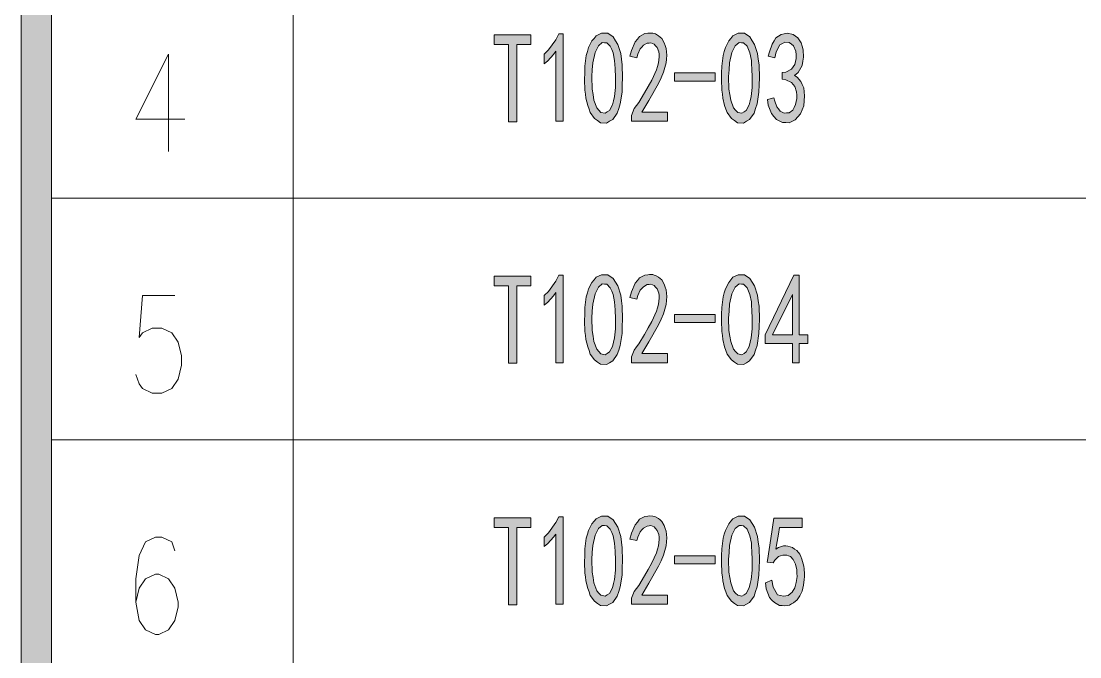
# Model space of a CAD drawing. Header units: millimetres. Extents: x 0 to 207, y 0 to 293.
# Drawn here: x 24.14 to 58.68, y 181.35 to 202.11 of the extents above; entities that cross this region are included whole.
import ezdxf

# ---------------------------------------------------------------- set-up
doc = ezdxf.new("R2010")
doc.units = ezdxf.units.MM

msp = doc.modelspace()

# ---------------------------------------------------------------- hatches: boundary and pattern name
h = msp.add_hatch(color=0)
h.dxf.hatch_style = 2
h.paths.add_polyline_path([(24.140583, 288.208861), (25.124833, 287.224611), (25.124833, 5.418667), (24.140583, 4.434417)])
h = msp.add_hatch(color=0)
h.dxf.hatch_style = 2
h.paths.add_polyline_path([(41.585444, 201.129194), (41.511361, 201.023361), (41.317333, 200.815222), (41.200917, 200.712917), (41.200917, 201.030417), (41.345556, 201.171528), (41.585444, 201.503139), (41.677167, 201.693639), (41.818278, 201.693639), (41.818278, 198.839667), (41.585444, 198.839667)])
h = msp.add_hatch(color=0)
h.paths.add_polyline_path([(42.527361, 200.423639), (42.530889, 200.642361), (42.57675, 200.991611), (42.615556, 201.122139), (42.650833, 201.249139), (42.760194, 201.460806), (42.83075, 201.545472), (42.897778, 201.626611), (43.070639, 201.711278), (43.172944, 201.711278), (43.27525, 201.711278), (43.451639, 201.591333), (43.525722, 201.471389), (43.603333, 201.351444), (43.702111, 201.048056), (43.723278, 200.864611), (43.747972, 200.681167), (43.762083, 200.261361), (43.7515, 200.025), (43.744444, 199.788639), (43.684472, 199.404111), (43.635083, 199.252417), (43.585694, 199.10425), (43.437528, 198.896111), (43.33875, 198.839667), (43.239972, 198.779694), (43.042417, 198.793806), (42.943639, 198.864361), (42.844861, 198.934917), (42.707278, 199.121889), (42.664944, 199.238306), (42.626139, 199.354722), (42.566167, 199.598139), (42.548528, 199.725139), (42.530889, 199.855667), (42.520306, 200.204917)])
h.paths.add_polyline_path([(42.770778, 200.522417), (42.753139, 200.296639), (42.763722, 199.887417), (42.795472, 199.711028), (42.823694, 199.531111), (42.918944, 199.277111), (42.985972, 199.203028), (43.053, 199.128944), (43.190583, 199.100722), (43.257611, 199.146583), (43.328167, 199.192444), (43.430472, 199.372361), (43.462222, 199.509944), (43.493972, 199.647528), (43.525722, 199.947389), (43.525722, 200.109667), (43.525722, 200.271944), (43.518667, 200.56475), (43.508083, 200.698806), (43.501028, 200.829333), (43.448111, 201.07275), (43.405778, 201.178583), (43.359917, 201.287944), (43.2435, 201.400833), (43.172944, 201.404361), (43.098861, 201.407889), (42.971861, 201.305583), (42.915417, 201.196222), (42.8625, 201.086861), (42.788417, 200.751722)])
h = msp.add_hatch(color=0)
h.dxf.hatch_style = 2
h.paths.add_polyline_path([(44.047833, 198.903167), (44.054889, 199.030167), (44.136028, 199.252417), (44.213639, 199.354722), (44.287722, 199.4535), (44.478222, 199.763944), (44.594639, 199.975611), (44.711056, 200.187278), (44.86275, 200.515361), (44.898028, 200.631778), (44.933306, 200.748194), (44.958, 200.94575), (44.950944, 201.030417), (44.940361, 201.111556), (44.887444, 201.249139), (44.838056, 201.305583), (44.792194, 201.3585), (44.686361, 201.404361), (44.626389, 201.393778), (44.562889, 201.386722), (44.446472, 201.319694), (44.393556, 201.26325), (44.337111, 201.203278), (44.252444, 201.030417), (44.224222, 200.914), (44.001972, 200.963389), (44.047833, 201.153889), (44.167778, 201.432583), (44.241861, 201.520778), (44.312417, 201.605444), (44.485278, 201.704222), (44.584056, 201.711278), (44.6405, 201.718333), (44.746333, 201.714806), (44.792194, 201.704222), (44.838056, 201.690111), (44.936833, 201.633667), (44.986222, 201.587806), (45.035611, 201.541944), (45.11675, 201.404361), (45.1485, 201.312639), (45.18025, 201.220917), (45.201417, 201.002194), (45.194361, 200.871667), (45.187306, 200.744667), (45.095583, 200.43775), (45.014444, 200.257833), (44.933306, 200.077917), (44.619333, 199.520528), (44.3865, 199.136), (45.222583, 199.136), (45.222583, 198.839667), (44.047833, 198.839667)])
h = msp.add_hatch(color=0)
h.paths.add_polyline_path([(46.99, 200.423639), (46.997056, 200.642361), (47.039389, 200.991611), (47.078194, 201.122139), (47.113472, 201.249139), (47.222833, 201.460806), (47.293389, 201.545472), (47.360417, 201.626611), (47.533278, 201.711278), (47.635583, 201.711278), (47.737889, 201.711278), (47.914278, 201.591333), (47.988361, 201.471389), (48.065972, 201.351444), (48.16475, 201.048056), (48.185917, 200.864611), (48.210611, 200.681167), (48.224722, 200.261361), (48.217667, 200.025), (48.207083, 199.788639), (48.150639, 199.404111), (48.10125, 199.252417), (48.051861, 199.10425), (47.903694, 198.896111), (47.804917, 198.839667), (47.706139, 198.779694), (47.508583, 198.793806), (47.409806, 198.864361), (47.311028, 198.934917), (47.169917, 199.121889), (47.131111, 199.238306), (47.088778, 199.354722), (47.032333, 199.598139), (47.014694, 199.725139), (46.997056, 199.855667), (46.982944, 200.204917)])
h.paths.add_polyline_path([(47.233417, 200.522417), (47.215778, 200.296639), (47.229889, 199.887417), (47.258111, 199.711028), (47.286333, 199.531111), (47.381583, 199.277111), (47.448611, 199.203028), (47.515639, 199.128944), (47.653222, 199.100722), (47.723778, 199.146583), (47.790806, 199.192444), (47.893111, 199.372361), (47.924861, 199.509944), (47.956611, 199.647528), (47.988361, 199.947389), (47.988361, 200.109667), (47.988361, 200.271944), (47.981306, 200.56475), (47.970722, 200.698806), (47.963667, 200.829333), (47.91075, 201.07275), (47.868417, 201.178583), (47.822556, 201.287944), (47.706139, 201.400833), (47.635583, 201.404361), (47.5615, 201.407889), (47.4345, 201.305583), (47.378056, 201.196222), (47.325139, 201.086861), (47.251056, 200.751722)])
h = msp.add_hatch(color=0)
h.dxf.hatch_style = 2
h.paths.add_polyline_path([(48.489306, 199.552278), (48.697444, 199.601667), (48.722139, 199.495833), (48.796222, 199.315917), (48.849139, 199.245361), (48.902056, 199.174806), (49.032583, 199.107778), (49.110194, 199.111306), (49.191333, 199.114833), (49.314806, 199.206556), (49.360667, 199.29475), (49.406528, 199.382944), (49.448861, 199.5805), (49.441806, 199.693389), (49.438278, 199.806278), (49.374778, 199.979139), (49.321861, 200.042639), (49.265417, 200.106139), (49.089028, 200.190806), (48.965556, 200.2155), (48.965556, 200.430694), (49.089028, 200.448333), (49.265417, 200.540056), (49.321861, 200.614139), (49.374778, 200.688222), (49.424167, 200.885778), (49.420639, 201.005722), (49.413583, 201.125667), (49.3395, 201.298528), (49.268944, 201.354972), (49.198389, 201.407889), (49.050222, 201.422), (48.972611, 201.379667), (48.895, 201.337333), (48.768, 201.1045), (48.722139, 200.914), (48.514, 200.963389), (48.549278, 201.111556), (48.644528, 201.362028), (48.7045, 201.460806), (48.764472, 201.563111), (48.930278, 201.676), (49.036111, 201.693639), (49.141944, 201.711278), (49.321861, 201.672472), (49.403, 201.619556), (49.480611, 201.566639), (49.589972, 201.400833), (49.621722, 201.287944), (49.653472, 201.175056), (49.664056, 200.931639), (49.639361, 200.797583), (49.618194, 200.663528), (49.484139, 200.430694), (49.37125, 200.331917), (49.452389, 200.282528), (49.579389, 200.134361), (49.621722, 200.035583), (49.667583, 199.933278), (49.695806, 199.672222), (49.681694, 199.509944), (49.667583, 199.347667), (49.565278, 199.086611), (49.477083, 198.987833), (49.388889, 198.889056), (49.191333, 198.793806), (49.081972, 198.797333), (48.972611, 198.800861), (48.778583, 198.899639), (48.697444, 198.994889), (48.616306, 199.090139), (48.514, 199.368833)])
h = msp.add_hatch(color=0)
h.dxf.hatch_style = 2
h.paths.add_polyline_path([(40.770528, 201.344389), (40.308389, 201.344389), (40.308389, 198.822028), (40.040278, 198.822028), (40.040278, 201.344389), (39.574611, 201.344389), (39.574611, 201.661889), (40.770528, 201.661889)])
h = msp.add_hatch(color=0)
h.dxf.hatch_style = 2
h.paths.add_polyline_path([(46.781861, 200.148472), (45.455417, 200.148472), (45.455417, 200.416583), (46.781861, 200.416583)])
h = msp.add_hatch(color=0)
h.dxf.hatch_style = 2
h.paths.add_polyline_path([(40.770528, 193.463333), (40.308389, 193.463333), (40.308389, 190.937444), (40.040278, 190.937444), (40.040278, 193.463333), (39.574611, 193.463333), (39.574611, 193.777306), (40.770528, 193.777306)])
h = msp.add_hatch(color=0)
h.dxf.hatch_style = 2
h.paths.add_polyline_path([(41.585444, 193.248139), (41.511361, 193.138778), (41.317333, 192.930639), (41.200917, 192.831861), (41.200917, 193.145833), (41.345556, 193.286944), (41.585444, 193.622083), (41.677167, 193.812583), (41.818278, 193.812583), (41.818278, 190.955083), (41.585444, 190.955083)])
h = msp.add_hatch(color=0)
h.paths.add_polyline_path([(42.527361, 192.542583), (42.530889, 192.761306), (42.57675, 193.110556), (42.615556, 193.237556), (42.650833, 193.368083), (42.760194, 193.57975), (42.83075, 193.660889), (42.897778, 193.745556), (43.070639, 193.826694), (43.172944, 193.826694), (43.27525, 193.826694), (43.451639, 193.70675), (43.525722, 193.586806), (43.603333, 193.466861), (43.702111, 193.163472), (43.723278, 192.980028), (43.747972, 192.800111), (43.762083, 192.380306), (43.7515, 192.143944), (43.744444, 191.907583), (43.684472, 191.519528), (43.635083, 191.371361), (43.585694, 191.219667), (43.437528, 191.015056), (43.33875, 190.955083), (43.239972, 190.898639), (43.042417, 190.909222), (42.943639, 190.979778), (42.844861, 191.050333), (42.707278, 191.237306), (42.664944, 191.353722), (42.626139, 191.470139), (42.566167, 191.717083), (42.548528, 191.844083), (42.530889, 191.971083), (42.520306, 192.320333)])
h.paths.add_polyline_path([(42.770778, 192.641361), (42.753139, 192.412056), (42.763722, 192.006361), (42.795472, 191.826444), (42.823694, 191.650056), (42.918944, 191.396056), (42.985972, 191.321972), (43.053, 191.247889), (43.190583, 191.216139), (43.257611, 191.262), (43.328167, 191.307861), (43.430472, 191.491306), (43.462222, 191.628889), (43.493972, 191.766472), (43.525722, 192.062806), (43.525722, 192.225083), (43.525722, 192.387361), (43.518667, 192.683694), (43.508083, 192.814222), (43.501028, 192.948278), (43.448111, 193.188167), (43.405778, 193.297528), (43.359917, 193.403361), (43.2435, 193.51625), (43.172944, 193.519778), (43.098861, 193.526833), (42.971861, 193.421), (42.915417, 193.315167), (42.8625, 193.205806), (42.788417, 192.870667)])
h = msp.add_hatch(color=0)
h.dxf.hatch_style = 2
h.paths.add_polyline_path([(44.047833, 191.022111), (44.054889, 191.145583), (44.136028, 191.371361), (44.213639, 191.470139), (44.287722, 191.568917), (44.478222, 191.882889), (44.594639, 192.094556), (44.711056, 192.306222), (44.86275, 192.634306), (44.898028, 192.750722), (44.933306, 192.863611), (44.958, 193.064694), (44.950944, 193.145833), (44.940361, 193.2305), (44.887444, 193.368083), (44.838056, 193.421), (44.792194, 193.473917), (44.686361, 193.519778), (44.626389, 193.512722), (44.562889, 193.505667), (44.446472, 193.438639), (44.393556, 193.378667), (44.337111, 193.322222), (44.252444, 193.145833), (44.224222, 193.032944), (44.001972, 193.082333), (44.047833, 193.272833), (44.167778, 193.551528), (44.241861, 193.636194), (44.312417, 193.724389), (44.485278, 193.819639), (44.584056, 193.826694), (44.6405, 193.837278), (44.746333, 193.83375), (44.792194, 193.819639), (44.838056, 193.809056), (44.936833, 193.749083), (44.986222, 193.703222), (45.035611, 193.657361), (45.11675, 193.519778), (45.1485, 193.428056), (45.18025, 193.339861), (45.201417, 193.117611), (45.194361, 192.990611), (45.187306, 192.860083), (45.095583, 192.553167), (45.014444, 192.376778), (44.933306, 192.196861), (44.619333, 191.635944), (44.3865, 191.254944), (45.222583, 191.254944), (45.222583, 190.955083), (44.047833, 190.955083)])
h = msp.add_hatch(color=0)
h.paths.add_polyline_path([(46.99, 192.542583), (46.997056, 192.761306), (47.039389, 193.110556), (47.078194, 193.237556), (47.113472, 193.368083), (47.222833, 193.57975), (47.293389, 193.660889), (47.360417, 193.745556), (47.533278, 193.826694), (47.635583, 193.826694), (47.737889, 193.826694), (47.914278, 193.70675), (47.988361, 193.586806), (48.065972, 193.466861), (48.16475, 193.163472), (48.185917, 192.980028), (48.210611, 192.800111), (48.224722, 192.380306), (48.217667, 192.143944), (48.207083, 191.907583), (48.150639, 191.519528), (48.10125, 191.371361), (48.051861, 191.219667), (47.903694, 191.015056), (47.804917, 190.955083), (47.706139, 190.898639), (47.508583, 190.909222), (47.409806, 190.979778), (47.311028, 191.050333), (47.169917, 191.237306), (47.131111, 191.353722), (47.088778, 191.470139), (47.032333, 191.717083), (47.014694, 191.844083), (46.997056, 191.971083), (46.982944, 192.320333)])
h.paths.add_polyline_path([(47.233417, 192.641361), (47.215778, 192.412056), (47.229889, 192.006361), (47.258111, 191.826444), (47.286333, 191.650056), (47.381583, 191.396056), (47.448611, 191.321972), (47.515639, 191.247889), (47.653222, 191.216139), (47.723778, 191.262), (47.790806, 191.307861), (47.893111, 191.491306), (47.924861, 191.628889), (47.956611, 191.766472), (47.988361, 192.062806), (47.988361, 192.225083), (47.988361, 192.387361), (47.981306, 192.683694), (47.970722, 192.814222), (47.963667, 192.948278), (47.91075, 193.188167), (47.868417, 193.297528), (47.822556, 193.403361), (47.706139, 193.51625), (47.635583, 193.519778), (47.5615, 193.526833), (47.4345, 193.421), (47.378056, 193.315167), (47.325139, 193.205806), (47.251056, 192.870667)])
h = msp.add_hatch(color=0)
h.paths.add_polyline_path([(49.304222, 191.586556), (48.408167, 191.586556), (48.408167, 191.868778), (49.350083, 193.812583), (49.522944, 193.812583), (49.522944, 191.868778), (49.801639, 191.868778), (49.801639, 191.586556), (49.522944, 191.586556), (49.522944, 190.955083), (49.304222, 190.955083)])
h.paths.add_polyline_path([(49.304222, 191.868778), (49.304222, 193.181111), (48.651583, 191.868778)])
h = msp.add_hatch(color=0)
h.dxf.hatch_style = 2
h.paths.add_polyline_path([(46.781861, 192.267417), (45.455417, 192.267417), (45.455417, 192.532), (46.781861, 192.532)])
h = msp.add_hatch(color=0)
h.dxf.hatch_style = 2
h.paths.add_polyline_path([(40.770528, 185.57875), (40.308389, 185.57875), (40.308389, 183.056389), (40.040278, 183.056389), (40.040278, 185.57875), (39.574611, 185.57875), (39.574611, 185.89625), (40.770528, 185.89625)])
h = msp.add_hatch(color=0)
h.dxf.hatch_style = 2
h.paths.add_polyline_path([(41.585444, 185.363556), (41.511361, 185.257722), (41.317333, 185.049583), (41.200917, 184.950806), (41.200917, 185.264778), (41.345556, 185.405889), (41.585444, 185.7375), (41.677167, 185.928), (41.818278, 185.928), (41.818278, 183.074028), (41.585444, 183.074028)])
h = msp.add_hatch(color=0)
h.paths.add_polyline_path([(42.527361, 184.658), (42.530889, 184.88025), (42.57675, 185.225972), (42.615556, 185.3565), (42.650833, 185.4835), (42.760194, 185.695167), (42.83075, 185.779833), (42.897778, 185.860972), (43.070639, 185.945639), (43.172944, 185.945639), (43.27525, 185.945639), (43.451639, 185.825694), (43.525722, 185.70575), (43.603333, 185.585806), (43.702111, 185.282417), (43.723278, 185.098972), (43.747972, 184.915528), (43.762083, 184.495722), (43.7515, 184.259361), (43.744444, 184.023), (43.684472, 183.638472), (43.635083, 183.486778), (43.585694, 183.338611), (43.437528, 183.130472), (43.33875, 183.074028), (43.239972, 183.014056), (43.042417, 183.028167), (42.943639, 183.098722), (42.844861, 183.169278), (42.707278, 183.35625), (42.664944, 183.472667), (42.626139, 183.589083), (42.566167, 183.8325), (42.548528, 183.963028), (42.530889, 184.090028), (42.520306, 184.439278)])
h.paths.add_polyline_path([(42.770778, 184.756778), (42.753139, 184.531), (42.763722, 184.121778), (42.795472, 183.945389), (42.823694, 183.765472), (42.918944, 183.511472), (42.985972, 183.437389), (43.053, 183.363306), (43.190583, 183.335083), (43.257611, 183.380944), (43.328167, 183.426806), (43.430472, 183.61025), (43.462222, 183.744306), (43.493972, 183.881889), (43.525722, 184.18175), (43.525722, 184.344028), (43.525722, 184.506306), (43.518667, 184.799111), (43.508083, 184.933167), (43.501028, 185.067222), (43.448111, 185.307111), (43.405778, 185.412944), (43.359917, 185.522306), (43.2435, 185.635194), (43.172944, 185.638722), (43.098861, 185.64225), (42.971861, 185.539944), (42.915417, 185.430583), (42.8625, 185.32475), (42.788417, 184.986083)])
h = msp.add_hatch(color=0)
h.dxf.hatch_style = 2
h.paths.add_polyline_path([(44.047833, 183.141056), (44.054889, 183.264528), (44.136028, 183.486778), (44.213639, 183.589083), (44.287722, 183.687861), (44.478222, 183.998306), (44.594639, 184.209972), (44.711056, 184.421639), (44.86275, 184.749722), (44.898028, 184.866139), (44.933306, 184.982556), (44.958, 185.180111), (44.950944, 185.264778), (44.940361, 185.349444), (44.887444, 185.4835), (44.838056, 185.539944), (44.792194, 185.592861), (44.686361, 185.638722), (44.626389, 185.631667), (44.562889, 185.621083), (44.446472, 185.554056), (44.393556, 185.497611), (44.337111, 185.437639), (44.252444, 185.264778), (44.224222, 185.148361), (44.001972, 185.19775), (44.047833, 185.38825), (44.167778, 185.666944), (44.241861, 185.755139), (44.312417, 185.843333), (44.485278, 185.938583), (44.584056, 185.945639), (44.6405, 185.952694), (44.746333, 185.949167), (44.792194, 185.938583), (44.838056, 185.924472), (44.936833, 185.868028), (44.986222, 185.822167), (45.035611, 185.776306), (45.11675, 185.638722), (45.1485, 185.547), (45.18025, 185.455278), (45.201417, 185.236556), (45.194361, 185.106028), (45.187306, 184.979028), (45.095583, 184.672111), (45.014444, 184.492194), (44.933306, 184.315806), (44.619333, 183.754889), (44.3865, 183.370361), (45.222583, 183.370361), (45.222583, 183.074028), (44.047833, 183.074028)])
h = msp.add_hatch(color=0)
h.paths.add_polyline_path([(46.99, 184.658), (46.997056, 184.88025), (47.039389, 185.225972), (47.078194, 185.3565), (47.113472, 185.4835), (47.222833, 185.695167), (47.293389, 185.779833), (47.360417, 185.860972), (47.533278, 185.945639), (47.635583, 185.945639), (47.737889, 185.945639), (47.914278, 185.825694), (47.988361, 185.70575), (48.065972, 185.585806), (48.16475, 185.282417), (48.185917, 185.098972), (48.210611, 184.915528), (48.224722, 184.495722), (48.217667, 184.259361), (48.207083, 184.023), (48.150639, 183.638472), (48.10125, 183.486778), (48.051861, 183.338611), (47.903694, 183.130472), (47.804917, 183.074028), (47.706139, 183.014056), (47.508583, 183.028167), (47.409806, 183.098722), (47.311028, 183.169278), (47.169917, 183.35625), (47.131111, 183.472667), (47.088778, 183.589083), (47.032333, 183.8325), (47.014694, 183.963028), (46.997056, 184.090028), (46.982944, 184.439278)])
h.paths.add_polyline_path([(47.233417, 184.756778), (47.215778, 184.531), (47.229889, 184.121778), (47.258111, 183.945389), (47.286333, 183.765472), (47.381583, 183.511472), (47.448611, 183.437389), (47.515639, 183.363306), (47.653222, 183.335083), (47.723778, 183.380944), (47.790806, 183.426806), (47.893111, 183.61025), (47.924861, 183.744306), (47.956611, 183.881889), (47.988361, 184.18175), (47.988361, 184.344028), (47.988361, 184.506306), (47.981306, 184.799111), (47.970722, 184.933167), (47.963667, 185.067222), (47.91075, 185.307111), (47.868417, 185.412944), (47.822556, 185.522306), (47.706139, 185.635194), (47.635583, 185.638722), (47.5615, 185.64225), (47.4345, 185.539944), (47.378056, 185.430583), (47.325139, 185.32475), (47.251056, 184.986083)])
h = msp.add_hatch(color=0)
h.dxf.hatch_style = 2
h.paths.add_polyline_path([(48.630417, 183.853667), (48.669222, 183.627889), (48.810333, 183.380944), (48.909111, 183.35625), (49.007889, 183.331556), (49.166639, 183.359778), (49.226611, 183.412694), (49.290111, 183.469139), (49.374778, 183.61025), (49.403, 183.694917), (49.427694, 183.783111), (49.452389, 183.977139), (49.448861, 184.0865), (49.445333, 184.192333), (49.403, 184.375778), (49.367722, 184.449861), (49.328917, 184.527472), (49.233667, 184.62625), (49.173694, 184.650944), (49.11725, 184.675639), (48.986722, 184.675639), (48.912639, 184.650944), (48.842083, 184.62625), (48.722139, 184.509833), (48.676278, 184.418111), (48.478722, 184.449861), (48.489306, 184.502778), (48.598667, 185.215389), (48.697444, 185.878611), (49.618194, 185.878611), (49.618194, 185.57875), (48.873833, 185.57875), (48.845611, 185.3565), (48.785639, 185.000194), (48.757417, 184.866139), (48.845611, 184.926111), (49.007889, 184.979028), (49.081972, 184.9755), (49.156056, 184.968444), (49.304222, 184.919056), (49.37125, 184.873194), (49.441806, 184.827333), (49.544111, 184.703861), (49.575861, 184.62625), (49.607611, 184.545111), (49.653472, 184.389889), (49.667583, 184.30875), (49.685222, 184.231139), (49.695806, 184.061806), (49.692278, 183.970083), (49.68875, 183.878361), (49.664056, 183.691389), (49.639361, 183.596139), (49.618194, 183.500889), (49.547639, 183.342139), (49.501778, 183.282167), (49.452389, 183.218667), (49.3395, 183.119889), (49.272472, 183.081083), (49.205444, 183.045806), (49.05375, 183.014056), (48.965556, 183.024639), (48.877361, 183.031694), (48.711556, 183.123417), (48.633944, 183.204556), (48.556333, 183.289222), (48.446972, 183.571444), (48.41875, 183.769)])
h = msp.add_hatch(color=0)
h.dxf.hatch_style = 2
h.paths.add_polyline_path([(46.781861, 184.386361), (45.455417, 184.386361), (45.455417, 184.650944), (46.781861, 184.650944)])

# ---------------------------------------------------------------- linework, layer by layer
at = {"color": 0, "lineweight": 0}
for points in [[(24.140583, 288.208861), (25.124833, 287.224611), (25.124833, 5.418667), (24.140583, 4.434417)], [(41.585444, 201.129194), (41.511361, 201.023361), (41.317333, 200.815222), (41.200917, 200.712917), (41.200917, 201.030417), (41.345556, 201.171528), (41.585444, 201.503139), (41.677167, 201.693639), (41.818278, 201.693639), (41.818278, 198.839667), (41.585444, 198.839667)], [(42.527361, 200.423639), (42.530889, 200.642361), (42.57675, 200.991611), (42.615556, 201.122139), (42.650833, 201.249139), (42.760194, 201.460806), (42.83075, 201.545472), (42.897778, 201.626611), (43.070639, 201.711278), (43.172944, 201.711278), (43.27525, 201.711278), (43.451639, 201.591333), (43.525722, 201.471389), (43.603333, 201.351444), (43.702111, 201.048056), (43.723278, 200.864611), (43.747972, 200.681167), (43.762083, 200.261361), (43.7515, 200.025), (43.744444, 199.788639), (43.684472, 199.404111), (43.635083, 199.252417), (43.585694, 199.10425), (43.437528, 198.896111), (43.33875, 198.839667), (43.239972, 198.779694), (43.042417, 198.793806), (42.943639, 198.864361), (42.844861, 198.934917), (42.707278, 199.121889), (42.664944, 199.238306), (42.626139, 199.354722), (42.566167, 199.598139), (42.548528, 199.725139), (42.530889, 199.855667), (42.520306, 200.204917)], [(44.047833, 198.903167), (44.054889, 199.030167), (44.136028, 199.252417), (44.213639, 199.354722), (44.287722, 199.4535), (44.478222, 199.763944), (44.594639, 199.975611), (44.711056, 200.187278), (44.86275, 200.515361), (44.898028, 200.631778), (44.933306, 200.748194), (44.958, 200.94575), (44.950944, 201.030417), (44.940361, 201.111556), (44.887444, 201.249139), (44.838056, 201.305583), (44.792194, 201.3585), (44.686361, 201.404361), (44.626389, 201.393778), (44.562889, 201.386722), (44.446472, 201.319694), (44.393556, 201.26325), (44.337111, 201.203278), (44.252444, 201.030417), (44.224222, 200.914), (44.001972, 200.963389), (44.047833, 201.153889), (44.167778, 201.432583), (44.241861, 201.520778), (44.312417, 201.605444), (44.485278, 201.704222), (44.584056, 201.711278), (44.6405, 201.718333), (44.746333, 201.714806), (44.792194, 201.704222), (44.838056, 201.690111), (44.936833, 201.633667), (44.986222, 201.587806), (45.035611, 201.541944), (45.11675, 201.404361), (45.1485, 201.312639), (45.18025, 201.220917), (45.201417, 201.002194), (45.194361, 200.871667), (45.187306, 200.744667), (45.095583, 200.43775), (45.014444, 200.257833), (44.933306, 200.077917), (44.619333, 199.520528), (44.3865, 199.136), (45.222583, 199.136), (45.222583, 198.839667), (44.047833, 198.839667)], [(46.99, 200.423639), (46.997056, 200.642361), (47.039389, 200.991611), (47.078194, 201.122139), (47.113472, 201.249139), (47.222833, 201.460806), (47.293389, 201.545472), (47.360417, 201.626611), (47.533278, 201.711278), (47.635583, 201.711278), (47.737889, 201.711278), (47.914278, 201.591333), (47.988361, 201.471389), (48.065972, 201.351444), (48.16475, 201.048056), (48.185917, 200.864611), (48.210611, 200.681167), (48.224722, 200.261361), (48.217667, 200.025), (48.207083, 199.788639), (48.150639, 199.404111), (48.10125, 199.252417), (48.051861, 199.10425), (47.903694, 198.896111), (47.804917, 198.839667), (47.706139, 198.779694), (47.508583, 198.793806), (47.409806, 198.864361), (47.311028, 198.934917), (47.169917, 199.121889), (47.131111, 199.238306), (47.088778, 199.354722), (47.032333, 199.598139), (47.014694, 199.725139), (46.997056, 199.855667), (46.982944, 200.204917)], [(48.489306, 199.552278), (48.697444, 199.601667), (48.722139, 199.495833), (48.796222, 199.315917), (48.849139, 199.245361), (48.902056, 199.174806), (49.032583, 199.107778), (49.110194, 199.111306), (49.191333, 199.114833), (49.314806, 199.206556), (49.360667, 199.29475), (49.406528, 199.382944), (49.448861, 199.5805), (49.441806, 199.693389), (49.438278, 199.806278), (49.374778, 199.979139), (49.321861, 200.042639), (49.265417, 200.106139), (49.089028, 200.190806), (48.965556, 200.2155), (48.965556, 200.430694), (49.089028, 200.448333), (49.265417, 200.540056), (49.321861, 200.614139), (49.374778, 200.688222), (49.424167, 200.885778), (49.420639, 201.005722), (49.413583, 201.125667), (49.3395, 201.298528), (49.268944, 201.354972), (49.198389, 201.407889), (49.050222, 201.422), (48.972611, 201.379667), (48.895, 201.337333), (48.768, 201.1045), (48.722139, 200.914), (48.514, 200.963389), (48.549278, 201.111556), (48.644528, 201.362028), (48.7045, 201.460806), (48.764472, 201.563111), (48.930278, 201.676), (49.036111, 201.693639), (49.141944, 201.711278), (49.321861, 201.672472), (49.403, 201.619556), (49.480611, 201.566639), (49.589972, 201.400833), (49.621722, 201.287944), (49.653472, 201.175056), (49.664056, 200.931639), (49.639361, 200.797583), (49.618194, 200.663528), (49.484139, 200.430694), (49.37125, 200.331917), (49.452389, 200.282528), (49.579389, 200.134361), (49.621722, 200.035583), (49.667583, 199.933278), (49.695806, 199.672222), (49.681694, 199.509944), (49.667583, 199.347667), (49.565278, 199.086611), (49.477083, 198.987833), (49.388889, 198.889056), (49.191333, 198.793806), (49.081972, 198.797333), (48.972611, 198.800861), (48.778583, 198.899639), (48.697444, 198.994889), (48.616306, 199.090139), (48.514, 199.368833)], [(40.770528, 201.344389), (40.308389, 201.344389), (40.308389, 198.822028), (40.040278, 198.822028), (40.040278, 201.344389), (39.574611, 201.344389), (39.574611, 201.661889), (40.770528, 201.661889)], [(42.770778, 200.522417), (42.753139, 200.296639), (42.763722, 199.887417), (42.795472, 199.711028), (42.823694, 199.531111), (42.918944, 199.277111), (42.985972, 199.203028), (43.053, 199.128944), (43.190583, 199.100722), (43.257611, 199.146583), (43.328167, 199.192444), (43.430472, 199.372361), (43.462222, 199.509944), (43.493972, 199.647528), (43.525722, 199.947389), (43.525722, 200.109667), (43.525722, 200.271944), (43.518667, 200.56475), (43.508083, 200.698806), (43.501028, 200.829333), (43.448111, 201.07275), (43.405778, 201.178583), (43.359917, 201.287944), (43.2435, 201.400833), (43.172944, 201.404361), (43.098861, 201.407889), (42.971861, 201.305583), (42.915417, 201.196222), (42.8625, 201.086861), (42.788417, 200.751722)], [(47.233417, 200.522417), (47.215778, 200.296639), (47.229889, 199.887417), (47.258111, 199.711028), (47.286333, 199.531111), (47.381583, 199.277111), (47.448611, 199.203028), (47.515639, 199.128944), (47.653222, 199.100722), (47.723778, 199.146583), (47.790806, 199.192444), (47.893111, 199.372361), (47.924861, 199.509944), (47.956611, 199.647528), (47.988361, 199.947389), (47.988361, 200.109667), (47.988361, 200.271944), (47.981306, 200.56475), (47.970722, 200.698806), (47.963667, 200.829333), (47.91075, 201.07275), (47.868417, 201.178583), (47.822556, 201.287944), (47.706139, 201.400833), (47.635583, 201.404361), (47.5615, 201.407889), (47.4345, 201.305583), (47.378056, 201.196222), (47.325139, 201.086861), (47.251056, 200.751722)], [(46.781861, 200.148472), (45.455417, 200.148472), (45.455417, 200.416583), (46.781861, 200.416583)], [(40.770528, 193.463333), (40.308389, 193.463333), (40.308389, 190.937444), (40.040278, 190.937444), (40.040278, 193.463333), (39.574611, 193.463333), (39.574611, 193.777306), (40.770528, 193.777306)], [(41.585444, 193.248139), (41.511361, 193.138778), (41.317333, 192.930639), (41.200917, 192.831861), (41.200917, 193.145833), (41.345556, 193.286944), (41.585444, 193.622083), (41.677167, 193.812583), (41.818278, 193.812583), (41.818278, 190.955083), (41.585444, 190.955083)], [(42.527361, 192.542583), (42.530889, 192.761306), (42.57675, 193.110556), (42.615556, 193.237556), (42.650833, 193.368083), (42.760194, 193.57975), (42.83075, 193.660889), (42.897778, 193.745556), (43.070639, 193.826694), (43.172944, 193.826694), (43.27525, 193.826694), (43.451639, 193.70675), (43.525722, 193.586806), (43.603333, 193.466861), (43.702111, 193.163472), (43.723278, 192.980028), (43.747972, 192.800111), (43.762083, 192.380306), (43.7515, 192.143944), (43.744444, 191.907583), (43.684472, 191.519528), (43.635083, 191.371361), (43.585694, 191.219667), (43.437528, 191.015056), (43.33875, 190.955083), (43.239972, 190.898639), (43.042417, 190.909222), (42.943639, 190.979778), (42.844861, 191.050333), (42.707278, 191.237306), (42.664944, 191.353722), (42.626139, 191.470139), (42.566167, 191.717083), (42.548528, 191.844083), (42.530889, 191.971083), (42.520306, 192.320333)], [(44.047833, 191.022111), (44.054889, 191.145583), (44.136028, 191.371361), (44.213639, 191.470139), (44.287722, 191.568917), (44.478222, 191.882889), (44.594639, 192.094556), (44.711056, 192.306222), (44.86275, 192.634306), (44.898028, 192.750722), (44.933306, 192.863611), (44.958, 193.064694), (44.950944, 193.145833), (44.940361, 193.2305), (44.887444, 193.368083), (44.838056, 193.421), (44.792194, 193.473917), (44.686361, 193.519778), (44.626389, 193.512722), (44.562889, 193.505667), (44.446472, 193.438639), (44.393556, 193.378667), (44.337111, 193.322222), (44.252444, 193.145833), (44.224222, 193.032944), (44.001972, 193.082333), (44.047833, 193.272833), (44.167778, 193.551528), (44.241861, 193.636194), (44.312417, 193.724389), (44.485278, 193.819639), (44.584056, 193.826694), (44.6405, 193.837278), (44.746333, 193.83375), (44.792194, 193.819639), (44.838056, 193.809056), (44.936833, 193.749083), (44.986222, 193.703222), (45.035611, 193.657361), (45.11675, 193.519778), (45.1485, 193.428056), (45.18025, 193.339861), (45.201417, 193.117611), (45.194361, 192.990611), (45.187306, 192.860083), (45.095583, 192.553167), (45.014444, 192.376778), (44.933306, 192.196861), (44.619333, 191.635944), (44.3865, 191.254944), (45.222583, 191.254944), (45.222583, 190.955083), (44.047833, 190.955083)], [(46.99, 192.542583), (46.997056, 192.761306), (47.039389, 193.110556), (47.078194, 193.237556), (47.113472, 193.368083), (47.222833, 193.57975), (47.293389, 193.660889), (47.360417, 193.745556), (47.533278, 193.826694), (47.635583, 193.826694), (47.737889, 193.826694), (47.914278, 193.70675), (47.988361, 193.586806), (48.065972, 193.466861), (48.16475, 193.163472), (48.185917, 192.980028), (48.210611, 192.800111), (48.224722, 192.380306), (48.217667, 192.143944), (48.207083, 191.907583), (48.150639, 191.519528), (48.10125, 191.371361), (48.051861, 191.219667), (47.903694, 191.015056), (47.804917, 190.955083), (47.706139, 190.898639), (47.508583, 190.909222), (47.409806, 190.979778), (47.311028, 191.050333), (47.169917, 191.237306), (47.131111, 191.353722), (47.088778, 191.470139), (47.032333, 191.717083), (47.014694, 191.844083), (46.997056, 191.971083), (46.982944, 192.320333)], [(49.304222, 191.586556), (48.408167, 191.586556), (48.408167, 191.868778), (49.350083, 193.812583), (49.522944, 193.812583), (49.522944, 191.868778), (49.801639, 191.868778), (49.801639, 191.586556), (49.522944, 191.586556), (49.522944, 190.955083), (49.304222, 190.955083)], [(42.770778, 192.641361), (42.753139, 192.412056), (42.763722, 192.006361), (42.795472, 191.826444), (42.823694, 191.650056), (42.918944, 191.396056), (42.985972, 191.321972), (43.053, 191.247889), (43.190583, 191.216139), (43.257611, 191.262), (43.328167, 191.307861), (43.430472, 191.491306), (43.462222, 191.628889), (43.493972, 191.766472), (43.525722, 192.062806), (43.525722, 192.225083), (43.525722, 192.387361), (43.518667, 192.683694), (43.508083, 192.814222), (43.501028, 192.948278), (43.448111, 193.188167), (43.405778, 193.297528), (43.359917, 193.403361), (43.2435, 193.51625), (43.172944, 193.519778), (43.098861, 193.526833), (42.971861, 193.421), (42.915417, 193.315167), (42.8625, 193.205806), (42.788417, 192.870667)], [(47.233417, 192.641361), (47.215778, 192.412056), (47.229889, 192.006361), (47.258111, 191.826444), (47.286333, 191.650056), (47.381583, 191.396056), (47.448611, 191.321972), (47.515639, 191.247889), (47.653222, 191.216139), (47.723778, 191.262), (47.790806, 191.307861), (47.893111, 191.491306), (47.924861, 191.628889), (47.956611, 191.766472), (47.988361, 192.062806), (47.988361, 192.225083), (47.988361, 192.387361), (47.981306, 192.683694), (47.970722, 192.814222), (47.963667, 192.948278), (47.91075, 193.188167), (47.868417, 193.297528), (47.822556, 193.403361), (47.706139, 193.51625), (47.635583, 193.519778), (47.5615, 193.526833), (47.4345, 193.421), (47.378056, 193.315167), (47.325139, 193.205806), (47.251056, 192.870667)], [(49.304222, 191.868778), (49.304222, 193.181111), (48.651583, 191.868778)], [(46.781861, 192.267417), (45.455417, 192.267417), (45.455417, 192.532), (46.781861, 192.532)], [(40.770528, 185.57875), (40.308389, 185.57875), (40.308389, 183.056389), (40.040278, 183.056389), (40.040278, 185.57875), (39.574611, 185.57875), (39.574611, 185.89625), (40.770528, 185.89625)], [(41.585444, 185.363556), (41.511361, 185.257722), (41.317333, 185.049583), (41.200917, 184.950806), (41.200917, 185.264778), (41.345556, 185.405889), (41.585444, 185.7375), (41.677167, 185.928), (41.818278, 185.928), (41.818278, 183.074028), (41.585444, 183.074028)], [(42.527361, 184.658), (42.530889, 184.88025), (42.57675, 185.225972), (42.615556, 185.3565), (42.650833, 185.4835), (42.760194, 185.695167), (42.83075, 185.779833), (42.897778, 185.860972), (43.070639, 185.945639), (43.172944, 185.945639), (43.27525, 185.945639), (43.451639, 185.825694), (43.525722, 185.70575), (43.603333, 185.585806), (43.702111, 185.282417), (43.723278, 185.098972), (43.747972, 184.915528), (43.762083, 184.495722), (43.7515, 184.259361), (43.744444, 184.023), (43.684472, 183.638472), (43.635083, 183.486778), (43.585694, 183.338611), (43.437528, 183.130472), (43.33875, 183.074028), (43.239972, 183.014056), (43.042417, 183.028167), (42.943639, 183.098722), (42.844861, 183.169278), (42.707278, 183.35625), (42.664944, 183.472667), (42.626139, 183.589083), (42.566167, 183.8325), (42.548528, 183.963028), (42.530889, 184.090028), (42.520306, 184.439278)], [(44.047833, 183.141056), (44.054889, 183.264528), (44.136028, 183.486778), (44.213639, 183.589083), (44.287722, 183.687861), (44.478222, 183.998306), (44.594639, 184.209972), (44.711056, 184.421639), (44.86275, 184.749722), (44.898028, 184.866139), (44.933306, 184.982556), (44.958, 185.180111), (44.950944, 185.264778), (44.940361, 185.349444), (44.887444, 185.4835), (44.838056, 185.539944), (44.792194, 185.592861), (44.686361, 185.638722), (44.626389, 185.631667), (44.562889, 185.621083), (44.446472, 185.554056), (44.393556, 185.497611), (44.337111, 185.437639), (44.252444, 185.264778), (44.224222, 185.148361), (44.001972, 185.19775), (44.047833, 185.38825), (44.167778, 185.666944), (44.241861, 185.755139), (44.312417, 185.843333), (44.485278, 185.938583), (44.584056, 185.945639), (44.6405, 185.952694), (44.746333, 185.949167), (44.792194, 185.938583), (44.838056, 185.924472), (44.936833, 185.868028), (44.986222, 185.822167), (45.035611, 185.776306), (45.11675, 185.638722), (45.1485, 185.547), (45.18025, 185.455278), (45.201417, 185.236556), (45.194361, 185.106028), (45.187306, 184.979028), (45.095583, 184.672111), (45.014444, 184.492194), (44.933306, 184.315806), (44.619333, 183.754889), (44.3865, 183.370361), (45.222583, 183.370361), (45.222583, 183.074028), (44.047833, 183.074028)], [(46.99, 184.658), (46.997056, 184.88025), (47.039389, 185.225972), (47.078194, 185.3565), (47.113472, 185.4835), (47.222833, 185.695167), (47.293389, 185.779833), (47.360417, 185.860972), (47.533278, 185.945639), (47.635583, 185.945639), (47.737889, 185.945639), (47.914278, 185.825694), (47.988361, 185.70575), (48.065972, 185.585806), (48.16475, 185.282417), (48.185917, 185.098972), (48.210611, 184.915528), (48.224722, 184.495722), (48.217667, 184.259361), (48.207083, 184.023), (48.150639, 183.638472), (48.10125, 183.486778), (48.051861, 183.338611), (47.903694, 183.130472), (47.804917, 183.074028), (47.706139, 183.014056), (47.508583, 183.028167), (47.409806, 183.098722), (47.311028, 183.169278), (47.169917, 183.35625), (47.131111, 183.472667), (47.088778, 183.589083), (47.032333, 183.8325), (47.014694, 183.963028), (46.997056, 184.090028), (46.982944, 184.439278)], [(48.630417, 183.853667), (48.669222, 183.627889), (48.810333, 183.380944), (48.909111, 183.35625), (49.007889, 183.331556), (49.166639, 183.359778), (49.226611, 183.412694), (49.290111, 183.469139), (49.374778, 183.61025), (49.403, 183.694917), (49.427694, 183.783111), (49.452389, 183.977139), (49.448861, 184.0865), (49.445333, 184.192333), (49.403, 184.375778), (49.367722, 184.449861), (49.328917, 184.527472), (49.233667, 184.62625), (49.173694, 184.650944), (49.11725, 184.675639), (48.986722, 184.675639), (48.912639, 184.650944), (48.842083, 184.62625), (48.722139, 184.509833), (48.676278, 184.418111), (48.478722, 184.449861), (48.489306, 184.502778), (48.598667, 185.215389), (48.697444, 185.878611), (49.618194, 185.878611), (49.618194, 185.57875), (48.873833, 185.57875), (48.845611, 185.3565), (48.785639, 185.000194), (48.757417, 184.866139), (48.845611, 184.926111), (49.007889, 184.979028), (49.081972, 184.9755), (49.156056, 184.968444), (49.304222, 184.919056), (49.37125, 184.873194), (49.441806, 184.827333), (49.544111, 184.703861), (49.575861, 184.62625), (49.607611, 184.545111), (49.653472, 184.389889), (49.667583, 184.30875), (49.685222, 184.231139), (49.695806, 184.061806), (49.692278, 183.970083), (49.68875, 183.878361), (49.664056, 183.691389), (49.639361, 183.596139), (49.618194, 183.500889), (49.547639, 183.342139), (49.501778, 183.282167), (49.452389, 183.218667), (49.3395, 183.119889), (49.272472, 183.081083), (49.205444, 183.045806), (49.05375, 183.014056), (48.965556, 183.024639), (48.877361, 183.031694), (48.711556, 183.123417), (48.633944, 183.204556), (48.556333, 183.289222), (48.446972, 183.571444), (48.41875, 183.769)], [(42.770778, 184.756778), (42.753139, 184.531), (42.763722, 184.121778), (42.795472, 183.945389), (42.823694, 183.765472), (42.918944, 183.511472), (42.985972, 183.437389), (43.053, 183.363306), (43.190583, 183.335083), (43.257611, 183.380944), (43.328167, 183.426806), (43.430472, 183.61025), (43.462222, 183.744306), (43.493972, 183.881889), (43.525722, 184.18175), (43.525722, 184.344028), (43.525722, 184.506306), (43.518667, 184.799111), (43.508083, 184.933167), (43.501028, 185.067222), (43.448111, 185.307111), (43.405778, 185.412944), (43.359917, 185.522306), (43.2435, 185.635194), (43.172944, 185.638722), (43.098861, 185.64225), (42.971861, 185.539944), (42.915417, 185.430583), (42.8625, 185.32475), (42.788417, 184.986083)], [(47.233417, 184.756778), (47.215778, 184.531), (47.229889, 184.121778), (47.258111, 183.945389), (47.286333, 183.765472), (47.381583, 183.511472), (47.448611, 183.437389), (47.515639, 183.363306), (47.653222, 183.335083), (47.723778, 183.380944), (47.790806, 183.426806), (47.893111, 183.61025), (47.924861, 183.744306), (47.956611, 183.881889), (47.988361, 184.18175), (47.988361, 184.344028), (47.988361, 184.506306), (47.981306, 184.799111), (47.970722, 184.933167), (47.963667, 185.067222), (47.91075, 185.307111), (47.868417, 185.412944), (47.822556, 185.522306), (47.706139, 185.635194), (47.635583, 185.638722), (47.5615, 185.64225), (47.4345, 185.539944), (47.378056, 185.430583), (47.325139, 185.32475), (47.251056, 184.986083)], [(46.781861, 184.386361), (45.455417, 184.386361), (45.455417, 184.650944), (46.781861, 184.650944)]]:
    msp.add_lwpolyline(points, close=True, dxfattribs=at)
for points in [[(33.009417, 242.637028), (33.009417, 15.889111)], [(28.945417, 201.030417), (27.883556, 198.906694), (29.474583, 198.906694)], [(28.945417, 201.030417), (28.945417, 197.848361)], [(25.124833, 196.327889), (201.9935, 196.327889)], [(29.157083, 193.145833), (28.095222, 193.145833), (27.989389, 191.784111), (28.095222, 191.935806), (28.41625, 192.0875), (28.73375, 192.0875), (29.05125, 191.935806), (29.262917, 191.632417), (29.36875, 191.177333), (29.36875, 190.873944), (29.262917, 190.418861), (29.05125, 190.115472), (28.73375, 189.963778), (28.41625, 189.963778), (28.095222, 190.115472), (27.989389, 190.267167), (27.883556, 190.570556)], [(25.124833, 188.443306), (201.9935, 188.443306)], [(29.157083, 184.809694), (29.05125, 185.113083), (28.73375, 185.264778), (28.522083, 185.264778), (28.201056, 185.113083), (27.989389, 184.658), (27.883556, 183.899528), (27.883556, 183.141056), (27.989389, 182.537806), (28.201056, 182.234417), (28.522083, 182.082722), (28.627917, 182.082722), (28.945417, 182.234417), (29.157083, 182.537806), (29.262917, 182.989361), (29.262917, 183.141056), (29.157083, 183.596139), (28.945417, 183.899528), (28.627917, 184.051222), (28.522083, 184.051222), (28.201056, 183.899528), (27.989389, 183.596139), (27.883556, 183.141056)]]:
    msp.add_lwpolyline(points, dxfattribs=at)

doc.saveas('drawing.dxf')
